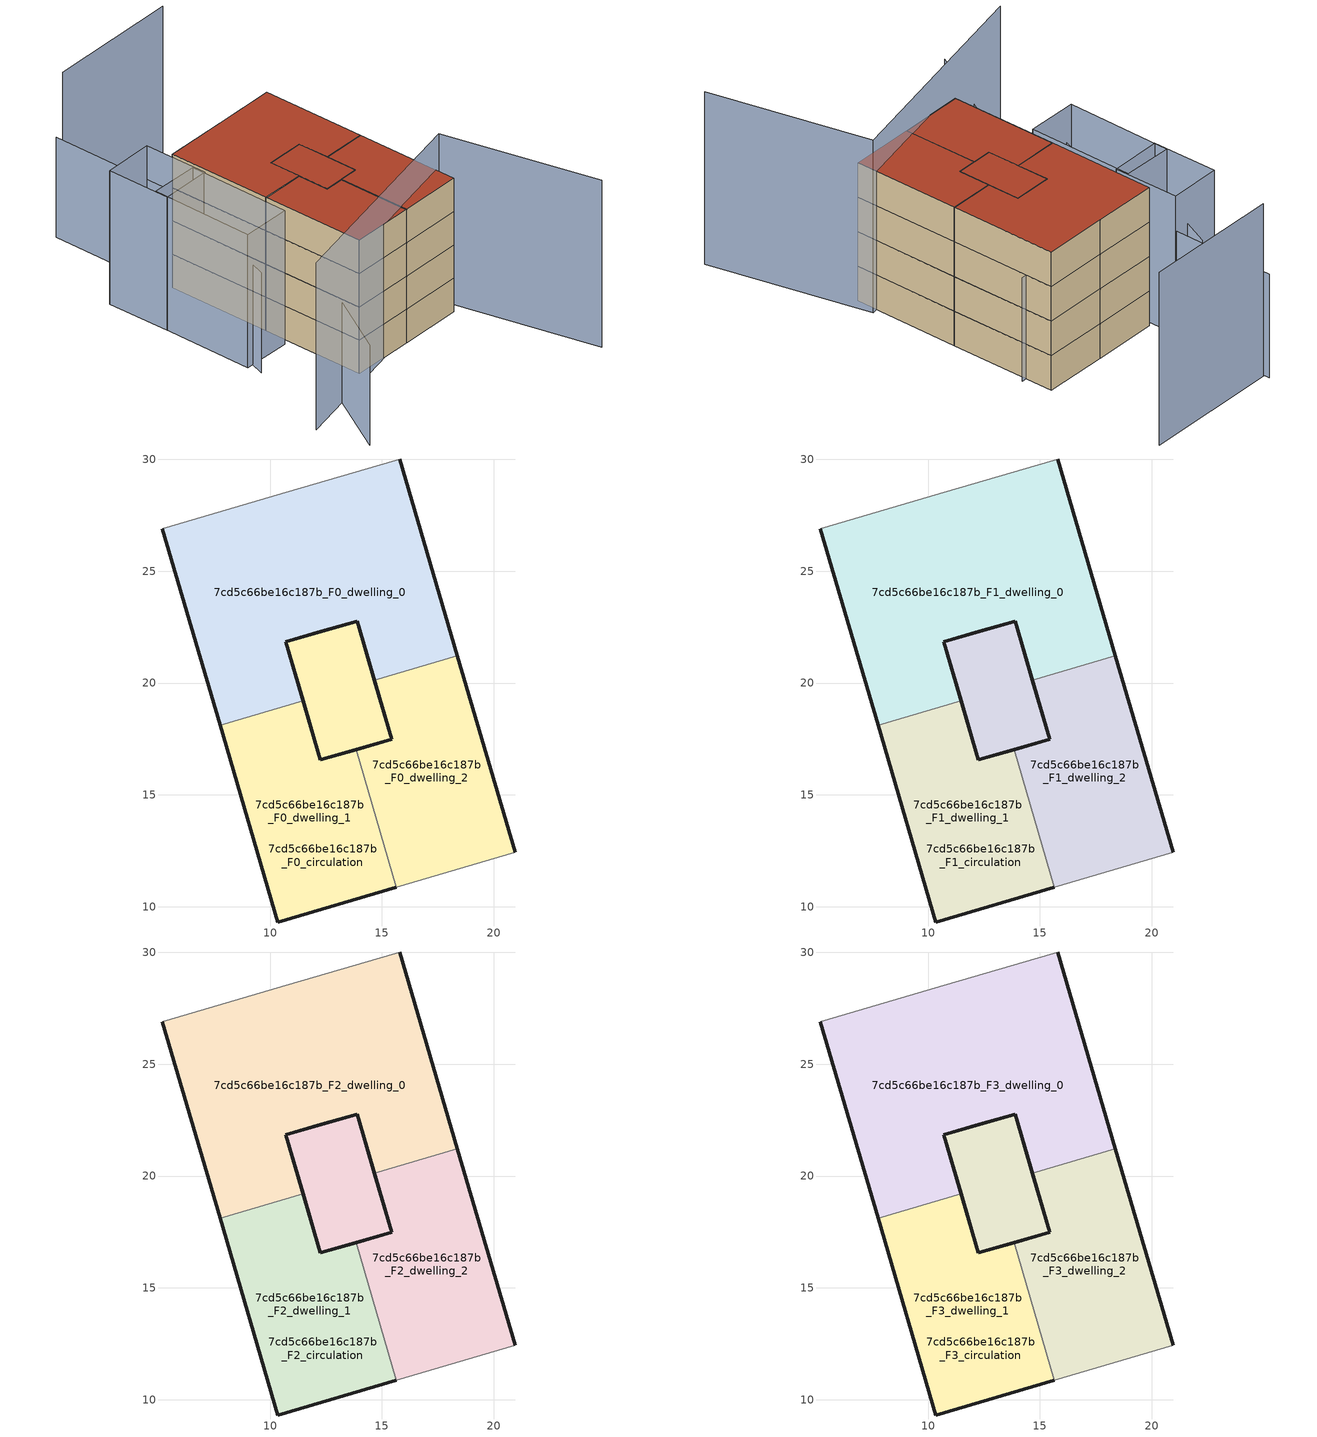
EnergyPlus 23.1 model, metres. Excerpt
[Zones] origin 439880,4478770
7cd5c66be16c187b_F0_dwelling_0
 floor ground (EU_floor_Construction): 15.8,30.01 18.38,21.22 14.66,20.13 13.89,22.77 12.3,22.3 10.71,21.84 11.48,19.2 7.77,18.11 5.19,26.9 10.5,28.46 z0
 wall outside (EU_wall_Construction): 18.38,21.22 15.8,30.01 / 5.19,26.9 7.77,18.11 / 11.48,19.2 10.71,21.84 12.3,22.3 13.89,22.77 14.66,20.13 z0:3
 wall adiabatic (EU_wall_Construction): 15.8,30.01 10.5,28.46 5.19,26.9 z0:3
 wall to 7cd5c66be16c187b_F0_dwelling_2 (EU_wall_Construction): 14.66,20.13 18.38,21.22 z0:3
 wall to 7cd5c66be16c187b_F0_dwelling_1 (EU_wall_Construction): 7.77,18.11 11.48,19.2 z0:3
7cd5c66be16c187b_F0_dwelling_1
 floor ground (EU_floor_Construction): 13.89,22.77 15.43,17.49 13.84,17.03 12.25,16.56 11.48,19.2 10.71,21.84 z0; 13.84,17.03 15.64,10.88 10.34,9.32 7.77,18.11 11.48,19.2 12.25,16.56 z0
 wall outside (EU_wall_Construction): 7.77,18.11 10.34,9.32 15.64,10.88 / 13.84,17.03 12.25,16.56 11.48,19.2 z0:3
 wall to 7cd5c66be16c187b_F0_dwelling_2 (EU_wall_Construction): 15.64,10.88 13.84,17.03 z0:3
7cd5c66be16c187b_F0_dwelling_2
 floor ground (EU_floor_Construction): 13.89,22.77 15.43,17.49 13.84,17.03 12.25,16.56 10.71,21.84 z0; 18.38,21.22 20.95,12.43 15.64,10.88 13.84,17.03 15.43,17.49 14.66,20.13 z0
 wall outside (EU_wall_Construction): 20.95,12.43 18.38,21.22 / 14.66,20.13 15.43,17.49 13.84,17.03 z0:3
 wall adiabatic (EU_wall_Construction): 15.64,10.88 20.95,12.43 z0:3
7cd5c66be16c187b_F0_circulation
 floor ground (EU_floor_Construction): 13.89,22.77 15.43,17.49 13.84,17.03 12.25,16.56 11.48,19.2 10.71,21.84 z0; 13.84,17.03 15.64,10.88 10.34,9.32 7.77,18.11 11.48,19.2 11.58,18.84 12.25,16.56 z0; 18.38,21.22 20.95,12.43 15.64,10.88 13.84,17.03 15.43,17.49 14.66,20.13 z0
 wall outside (EU_wall_Construction): 12.25,16.56 15.43,17.49 13.89,22.77 10.71,21.84 12.25,16.56 z0:3
7cd5c66be16c187b_F1_dwelling_0
 floor to 7cd5c66be16c187b_F0_dwelling_0 (EU_floor_Construction): 15.8,30.01 18.38,21.22 14.66,20.13 13.89,22.77 12.3,22.3 10.71,21.84 11.48,19.2 7.77,18.11 5.19,26.9 10.5,28.46 z3
 wall outside (EU_wall_Construction): 18.38,21.22 15.8,30.01 / 5.19,26.9 7.77,18.11 / 11.48,19.2 10.71,21.84 12.3,22.3 13.89,22.77 14.66,20.13 z3:6
 wall adiabatic (EU_wall_Construction): 15.8,30.01 10.5,28.46 5.19,26.9 z3:6
 wall to 7cd5c66be16c187b_F1_dwelling_2 (EU_wall_Construction): 14.66,20.13 18.38,21.22 z3:6
 wall to 7cd5c66be16c187b_F1_dwelling_1 (EU_wall_Construction): 7.77,18.11 11.48,19.2 z3:6
7cd5c66be16c187b_F1_dwelling_1
 floor outside (EU_floor_Construction): 13.89,22.77 15.43,17.49 13.84,17.03 12.25,16.56 11.48,19.2 10.71,21.84 z3
 floor to 7cd5c66be16c187b_F0_dwelling_1 (EU_floor_Construction): 13.84,17.03 15.64,10.88 10.34,9.32 7.77,18.11 11.48,19.2 12.25,16.56 z3
 wall outside (EU_wall_Construction): 7.77,18.11 10.34,9.32 15.64,10.88 / 13.84,17.03 12.25,16.56 11.48,19.2 z3:6
 wall to 7cd5c66be16c187b_F1_dwelling_2 (EU_wall_Construction): 15.64,10.88 13.84,17.03 z3:6
7cd5c66be16c187b_F1_dwelling_2
 floor to 7cd5c66be16c187b_F0_dwelling_2 (EU_floor_Construction): 13.89,22.77 15.43,17.49 13.84,17.03 12.25,16.56 10.71,21.84 z3; 18.38,21.22 20.95,12.43 15.64,10.88 13.84,17.03 15.43,17.49 14.66,20.13 z3
 wall outside (EU_wall_Construction): 20.95,12.43 18.38,21.22 / 14.66,20.13 15.43,17.49 13.84,17.03 z3:6
 wall adiabatic (EU_wall_Construction): 15.64,10.88 20.95,12.43 z3:6
7cd5c66be16c187b_F1_circulation
 floor outside (EU_floor_Construction): 18.38,21.22 20.95,12.43 15.64,10.88 13.84,17.03 15.43,17.49 14.66,20.13 z3
 floor to 7cd5c66be16c187b_F0_circulation (EU_floor_Construction): 13.89,22.77 15.43,17.49 13.84,17.03 12.25,16.56 11.48,19.2 10.71,21.84 z3; 13.84,17.03 15.64,10.88 10.34,9.32 7.77,18.11 11.48,19.2 11.58,18.84 12.25,16.56 z3
 wall outside (EU_wall_Construction): 12.25,16.56 15.43,17.49 13.89,22.77 10.71,21.84 12.25,16.56 z3:6
7cd5c66be16c187b_F2_dwelling_0
 floor to 7cd5c66be16c187b_F1_dwelling_0 (EU_floor_Construction): 15.8,30.01 18.38,21.22 14.66,20.13 13.89,22.77 12.3,22.3 10.71,21.84 11.48,19.2 7.77,18.11 5.19,26.9 10.5,28.46 z6
 wall outside (EU_wall_Construction): 18.38,21.22 15.8,30.01 / 5.19,26.9 7.77,18.11 / 11.48,19.2 10.71,21.84 12.3,22.3 13.89,22.77 14.66,20.13 z6:9
 wall adiabatic (EU_wall_Construction): 15.8,30.01 10.5,28.46 5.19,26.9 z6:9
 wall to 7cd5c66be16c187b_F2_dwelling_2 (EU_wall_Construction): 14.66,20.13 18.38,21.22 z6:9
 wall to 7cd5c66be16c187b_F2_dwelling_1 (EU_wall_Construction): 7.77,18.11 11.48,19.2 z6:9
7cd5c66be16c187b_F2_dwelling_1
 floor outside (EU_floor_Construction): 13.89,22.77 15.43,17.49 13.84,17.03 12.25,16.56 11.48,19.2 10.71,21.84 z6
 floor to 7cd5c66be16c187b_F1_dwelling_1 (EU_floor_Construction): 13.84,17.03 15.64,10.88 10.34,9.32 7.77,18.11 11.48,19.2 12.25,16.56 z6
 wall outside (EU_wall_Construction): 7.77,18.11 10.34,9.32 15.64,10.88 / 13.84,17.03 12.25,16.56 11.48,19.2 z6:9
 wall to 7cd5c66be16c187b_F2_dwelling_2 (EU_wall_Construction): 15.64,10.88 13.84,17.03 z6:9
7cd5c66be16c187b_F2_dwelling_2
 floor to 7cd5c66be16c187b_F1_dwelling_2 (EU_floor_Construction): 13.89,22.77 15.43,17.49 13.84,17.03 12.25,16.56 10.71,21.84 z6; 18.38,21.22 20.95,12.43 15.64,10.88 13.84,17.03 15.43,17.49 14.66,20.13 z6
 wall outside (EU_wall_Construction): 20.95,12.43 18.38,21.22 / 14.66,20.13 15.43,17.49 13.84,17.03 z6:9
 wall adiabatic (EU_wall_Construction): 15.64,10.88 20.95,12.43 z6:9
7cd5c66be16c187b_F2_circulation
 floor outside (EU_floor_Construction): 18.38,21.22 20.95,12.43 15.64,10.88 13.84,17.03 15.43,17.49 14.66,20.13 z6
 floor to 7cd5c66be16c187b_F1_circulation (EU_floor_Construction): 13.89,22.77 15.43,17.49 13.84,17.03 12.25,16.56 11.48,19.2 10.71,21.84 z6; 13.84,17.03 15.64,10.88 10.34,9.32 7.77,18.11 11.48,19.2 11.58,18.84 12.25,16.56 z6
 wall outside (EU_wall_Construction): 12.25,16.56 15.43,17.49 13.89,22.77 10.71,21.84 12.25,16.56 z6:9
7cd5c66be16c187b_F3_dwelling_0
 floor to 7cd5c66be16c187b_F2_dwelling_0 (EU_floor_Construction): 15.8,30.01 18.38,21.22 14.66,20.13 13.89,22.77 12.3,22.3 10.71,21.84 11.48,19.2 7.77,18.11 5.19,26.9 10.5,28.46 z9
 wall outside (EU_wall_Construction): 18.38,21.22 15.8,30.01 / 5.19,26.9 7.77,18.11 / 11.48,19.2 10.71,21.84 12.3,22.3 13.89,22.77 14.66,20.13 z9:12
 wall adiabatic (EU_wall_Construction): 15.8,30.01 10.5,28.46 5.19,26.9 z9:12
 wall to 7cd5c66be16c187b_F3_dwelling_2 (EU_wall_Construction): 14.66,20.13 18.38,21.22 z9:12
 wall to 7cd5c66be16c187b_F3_dwelling_1 (EU_wall_Construction): 7.77,18.11 11.48,19.2 z9:12
 roof outside (EU_roof_Construction): 18.38,21.22 15.8,30.01 10.5,28.46 5.19,26.9 7.77,18.11 11.48,19.2 10.71,21.84 12.3,22.3 13.89,22.77 14.66,20.13 z12
7cd5c66be16c187b_F3_dwelling_1
 floor outside (EU_floor_Construction): 13.89,22.77 15.43,17.49 13.84,17.03 12.25,16.56 11.48,19.2 10.71,21.84 z9
 floor to 7cd5c66be16c187b_F2_dwelling_1 (EU_floor_Construction): 13.84,17.03 15.64,10.88 10.34,9.32 7.77,18.11 11.48,19.2 12.25,16.56 z9
 wall outside (EU_wall_Construction): 7.77,18.11 10.34,9.32 15.64,10.88 / 13.84,17.03 12.25,16.56 11.48,19.2 z9:12
 wall to 7cd5c66be16c187b_F3_dwelling_2 (EU_wall_Construction): 15.64,10.88 13.84,17.03 z9:12
 roof outside (EU_roof_Construction): 13.84,17.03 15.64,10.88 10.34,9.32 7.77,18.11 11.48,19.2 12.25,16.56 z12; 13.89,22.77 15.43,17.49 13.84,17.03 12.25,16.56 11.48,19.2 10.71,21.84 z12
7cd5c66be16c187b_F3_dwelling_2
 floor to 7cd5c66be16c187b_F2_dwelling_2 (EU_floor_Construction): 13.89,22.77 15.43,17.49 13.84,17.03 12.25,16.56 10.71,21.84 z9; 18.38,21.22 20.95,12.43 15.64,10.88 13.84,17.03 15.43,17.49 14.66,20.13 z9
 wall outside (EU_wall_Construction): 20.95,12.43 18.38,21.22 / 14.66,20.13 15.43,17.49 13.84,17.03 z9:12
 wall adiabatic (EU_wall_Construction): 15.64,10.88 20.95,12.43 z9:12
 roof outside (EU_roof_Construction): 20.95,12.43 18.38,21.22 14.66,20.13 15.43,17.49 13.84,17.03 15.64,10.88 z12; 15.43,17.49 13.89,22.77 10.71,21.84 12.25,16.56 13.84,17.03 z12
7cd5c66be16c187b_F3_circulation
 floor outside (EU_floor_Construction): 18.38,21.22 20.95,12.43 15.64,10.88 13.84,17.03 15.43,17.49 14.66,20.13 z9
 floor to 7cd5c66be16c187b_F2_circulation (EU_floor_Construction): 13.89,22.77 15.43,17.49 13.84,17.03 12.25,16.56 11.48,19.2 10.71,21.84 z9; 13.84,17.03 15.64,10.88 10.34,9.32 7.77,18.11 11.48,19.2 11.58,18.84 12.25,16.56 z9
 wall outside (EU_wall_Construction): 12.25,16.56 15.43,17.49 13.89,22.77 10.71,21.84 12.25,16.56 z9:12
 roof outside (EU_roof_Construction): 13.84,17.03 15.64,10.88 10.34,9.32 7.77,18.11 11.48,19.2 11.58,18.84 12.25,16.56 z12; 13.89,22.77 15.43,17.49 13.84,17.03 12.25,16.56 11.48,19.2 10.71,21.84 z12; 18.38,21.22 20.95,12.43 15.64,10.88 13.84,17.03 15.43,17.49 14.66,20.13 z12
shading: 3.4,4.81 20.86,14.37 / 20.86,14.37 27.49,2.26 / 13.3,40.34 2.02,37.02 z0:15; 8.4,12.16 5.59,0.82 / 16.9,27.85 5.45,24.56 / 5.45,24.56 1.75,37.43 / 4.83,22.32 4.28,13.53 / 3.31,31.01 1.97,21.18 z0:9; 7.93,15.82 3.8,14.64 / 3.8,14.64 1.32,23.39 / 1.32,23.39 5.45,24.56 / 5.45,24.56 7.93,15.82 / 1.64,22.27 0.01,27.65 / 0.01,27.65 4.22,28.92 / 4.22,28.92 5.84,23.55 / 5.84,23.55 1.64,22.27 z0:12
[Building]
EU S2 Campaign: North Axis=0; Terrain=City; Solar Distribution=FullExterior
[Site:Location]
Madrid: Latitude=40.5; Longitude=-3.5; Time Zone=1; Elevation=609
[SizingPeriod:WeatherFileDays]
AnnualSizingPeriod: Begin Month=1; Begin Day of Month=1; End Month=12; End Day of Month=31; Day of Week for Start Day=Monday; Use Weather File Daylight Saving Period=No; Use Weather File Rain and Snow Indicators=No
[MATERIAL]
EU_InternalMass_Material: Roughness=MediumRough; Thickness=0.1; Conductivity=1; Density=1800; Specific Heat=900; Thermal Absorptance=0.9; Solar Absorptance=0.7; Visible Absorptance=0.7
[MATERIAL:NOMASS] Roughness=MediumRough; Thermal Absorptance=0.9; Solar Absorptance=0.7; Visible Absorptance=0.7
Name | Thermal Resistance
EU_wall_NoMass | 0.459673
EU_roof_NoMass | 0.495815
EU_floor_NoMass | 0.788942
[CONSTRUCTION]
EU_wall_Construction: EU_wall_NoMass
EU_roof_Construction: EU_roof_NoMass
EU_floor_Construction: EU_floor_NoMass
EU_InternalMass_Construction: EU_InternalMass_Material
[ZONE] Type=1; Multiplier=1; Ceiling Height=autocalculate; Floor Area=autocalculate; Part of Total Floor Area=Yes
Name | Volume
7cd5c66be16c187b_F0_dwelling_0; 7cd5c66be16c187b_F1_dwelling_0; 7cd5c66be16c187b_F2_dwelling_0; 7cd5c66be16c187b_F3_dwelling_0 | 276.446
7cd5c66be16c187b_F0_dwelling_1; 7cd5c66be16c187b_F1_dwelling_1; 7cd5c66be16c187b_F2_dwelling_1; 7cd5c66be16c187b_F3_dwelling_1 | 192.903
7cd5c66be16c187b_F0_dwelling_2 | 192.905
7cd5c66be16c187b_F1_dwelling_2; 7cd5c66be16c187b_F2_dwelling_2; 7cd5c66be16c187b_F3_dwelling_2 | 192.906
7cd5c66be16c187b_F0_circulation; 7cd5c66be16c187b_F1_circulation; 7cd5c66be16c187b_F2_circulation; 7cd5c66be16c187b_F3_circulation | 331.128
[INTERNALMASS] Construction=EU_InternalMass_Construction
Name | Zone or ZoneList | Surface Area
7cd5c66be16c187b_F0_dwelling_0_EU_InternalMass | 7cd5c66be16c187b_F0_dwelling_0 | 92.1487
7cd5c66be16c187b_F0_dwelling_1_EU_InternalMass | 7cd5c66be16c187b_F0_dwelling_1 | 46.0743
7cd5c66be16c187b_F0_dwelling_2_EU_InternalMass | 7cd5c66be16c187b_F0_dwelling_2 | 46.0743
7cd5c66be16c187b_F1_dwelling_0_EU_InternalMass | 7cd5c66be16c187b_F1_dwelling_0 | 92.1487
7cd5c66be16c187b_F1_dwelling_1_EU_InternalMass | 7cd5c66be16c187b_F1_dwelling_1 | 46.0743
7cd5c66be16c187b_F1_dwelling_2_EU_InternalMass | 7cd5c66be16c187b_F1_dwelling_2 | 46.0743
7cd5c66be16c187b_F2_dwelling_0_EU_InternalMass | 7cd5c66be16c187b_F2_dwelling_0 | 92.1487
7cd5c66be16c187b_F2_dwelling_1_EU_InternalMass | 7cd5c66be16c187b_F2_dwelling_1 | 46.0743
7cd5c66be16c187b_F2_dwelling_2_EU_InternalMass | 7cd5c66be16c187b_F2_dwelling_2 | 46.0743
7cd5c66be16c187b_F3_dwelling_0_EU_InternalMass | 7cd5c66be16c187b_F3_dwelling_0 | 92.1487
7cd5c66be16c187b_F3_dwelling_1_EU_InternalMass | 7cd5c66be16c187b_F3_dwelling_1 | 46.0743
7cd5c66be16c187b_F3_dwelling_2_EU_InternalMass | 7cd5c66be16c187b_F3_dwelling_2 | 46.0743
[OTHEREQUIPMENT] Fuel Type=Electricity; Design Level Calculation Method=Watts/Area; Power per Zone Floor Area=1; Fraction Latent=0; Fraction Radiant=0; Fraction Lost=0; Carbon Dioxide Generation Rate=0; EndUse Subcategory=EU_Step8_InternalGains
Name | Zone or ZoneList or Space or SpaceList | Schedule
EU_Step8_InternalGain_7cd5c66be16c187b_F0_dwelling_0_f000 | 7cd5c66be16c187b_F0_dwelling_0 | EU_Step8_GainSchedule_7cd5c66be16c187b_F0_dwelling_0_f000
EU_Step8_InternalGain_7cd5c66be16c187b_F0_dwelling_1_f000 | 7cd5c66be16c187b_F0_dwelling_1 | EU_Step8_GainSchedule_7cd5c66be16c187b_F0_dwelling_1_f000
EU_Step8_InternalGain_7cd5c66be16c187b_F0_dwelling_2_f000 | 7cd5c66be16c187b_F0_dwelling_2 | EU_Step8_GainSchedule_7cd5c66be16c187b_F0_dwelling_2_f000
EU_Step8_InternalGain_7cd5c66be16c187b_F1_dwelling_0_f000 | 7cd5c66be16c187b_F1_dwelling_0 | EU_Step8_GainSchedule_7cd5c66be16c187b_F1_dwelling_0_f000
EU_Step8_InternalGain_7cd5c66be16c187b_F1_dwelling_1_f000 | 7cd5c66be16c187b_F1_dwelling_1 | EU_Step8_GainSchedule_7cd5c66be16c187b_F1_dwelling_1_f000
EU_Step8_InternalGain_7cd5c66be16c187b_F1_dwelling_2_f000 | 7cd5c66be16c187b_F1_dwelling_2 | EU_Step8_GainSchedule_7cd5c66be16c187b_F1_dwelling_2_f000
EU_Step8_InternalGain_7cd5c66be16c187b_F2_dwelling_0_f000 | 7cd5c66be16c187b_F2_dwelling_0 | EU_Step8_GainSchedule_7cd5c66be16c187b_F2_dwelling_0_f000
EU_Step8_InternalGain_7cd5c66be16c187b_F2_dwelling_1_f000 | 7cd5c66be16c187b_F2_dwelling_1 | EU_Step8_GainSchedule_7cd5c66be16c187b_F2_dwelling_1_f000
EU_Step8_InternalGain_7cd5c66be16c187b_F2_dwelling_2_f000 | 7cd5c66be16c187b_F2_dwelling_2 | EU_Step8_GainSchedule_7cd5c66be16c187b_F2_dwelling_2_f000
EU_Step8_InternalGain_7cd5c66be16c187b_F3_dwelling_0_f000 | 7cd5c66be16c187b_F3_dwelling_0 | EU_Step8_GainSchedule_7cd5c66be16c187b_F3_dwelling_0_f000
EU_Step8_InternalGain_7cd5c66be16c187b_F3_dwelling_1_f000 | 7cd5c66be16c187b_F3_dwelling_1 | EU_Step8_GainSchedule_7cd5c66be16c187b_F3_dwelling_1_f000
EU_Step8_InternalGain_7cd5c66be16c187b_F3_dwelling_2_f000 | 7cd5c66be16c187b_F3_dwelling_2 | EU_Step8_GainSchedule_7cd5c66be16c187b_F3_dwelling_2_f000
[ZONEINFILTRATION:DESIGNFLOWRATE] Schedule=EU_AlwaysOn; Design Flow Rate Calculation Method=Flow/Area; Flow Rate per Floor Area=0.0005; Constant Term Coefficient=1; Temperature Term Coefficient=0; Velocity Term Coefficient=0; Velocity Squared Term Coefficient=0
Name | Zone or ZoneList or Space or SpaceList
EU_Circulation_Infiltration_7cd5c66be16c187b_F0_circulation | 7cd5c66be16c187b_F0_circulation
EU_Circulation_Infiltration_7cd5c66be16c187b_F1_circulation | 7cd5c66be16c187b_F1_circulation
EU_Circulation_Infiltration_7cd5c66be16c187b_F2_circulation | 7cd5c66be16c187b_F2_circulation
EU_Circulation_Infiltration_7cd5c66be16c187b_F3_circulation | 7cd5c66be16c187b_F3_circulation
[ZONEVENTILATION:DESIGNFLOWRATE] Schedule=EU_AlwaysOn; Design Flow Rate Calculation Method=AirChanges/Hour; Air Changes per Hour=0.719161; Ventilation Type=Natural; Fan Pressure Rise=0; Fan Total Efficiency=1; Constant Term Coefficient=1; Temperature Term Coefficient=0; Velocity Term Coefficient=0; Velocity Squared Term Coefficient=0; Minimum Indoor Temperature=-100; Maximum Indoor Temperature=100; Delta Temperature=-100; Minimum Outdoor Temperature=-100; Maximum Outdoor Temperature=100; Maximum Wind Speed=40
Name | Zone or ZoneList or Space or SpaceList
EU_ConstantAir_7cd5c66be16c187b_F0_dwelling_0 | 7cd5c66be16c187b_F0_dwelling_0
EU_ConstantAir_7cd5c66be16c187b_F0_dwelling_1 | 7cd5c66be16c187b_F0_dwelling_1
EU_ConstantAir_7cd5c66be16c187b_F0_dwelling_2 | 7cd5c66be16c187b_F0_dwelling_2
EU_ConstantAir_7cd5c66be16c187b_F1_dwelling_0 | 7cd5c66be16c187b_F1_dwelling_0
EU_ConstantAir_7cd5c66be16c187b_F1_dwelling_1 | 7cd5c66be16c187b_F1_dwelling_1
EU_ConstantAir_7cd5c66be16c187b_F1_dwelling_2 | 7cd5c66be16c187b_F1_dwelling_2
EU_ConstantAir_7cd5c66be16c187b_F2_dwelling_0 | 7cd5c66be16c187b_F2_dwelling_0
EU_ConstantAir_7cd5c66be16c187b_F2_dwelling_1 | 7cd5c66be16c187b_F2_dwelling_1
EU_ConstantAir_7cd5c66be16c187b_F2_dwelling_2 | 7cd5c66be16c187b_F2_dwelling_2
EU_ConstantAir_7cd5c66be16c187b_F3_dwelling_0 | 7cd5c66be16c187b_F3_dwelling_0
EU_ConstantAir_7cd5c66be16c187b_F3_dwelling_1 | 7cd5c66be16c187b_F3_dwelling_1
EU_ConstantAir_7cd5c66be16c187b_F3_dwelling_2 | 7cd5c66be16c187b_F3_dwelling_2
[HVACTEMPLATE:THERMOSTAT] Constant Heating Setpoint=20; Constant Cooling Setpoint=50
EU_HeatOnly_7cd5c66be16c187b_F0_dwelling_0; EU_HeatOnly_7cd5c66be16c187b_F0_dwelling_1; EU_HeatOnly_7cd5c66be16c187b_F0_dwelling_2; EU_HeatOnly_7cd5c66be16c187b_F1_dwelling_0; EU_HeatOnly_7cd5c66be16c187b_F1_dwelling_1; EU_HeatOnly_7cd5c66be16c187b_F1_dwelling_2; EU_HeatOnly_7cd5c66be16c187b_F2_dwelling_0; EU_HeatOnly_7cd5c66be16c187b_F2_dwelling_1; EU_HeatOnly_7cd5c66be16c187b_F2_dwelling_2; EU_HeatOnly_7cd5c66be16c187b_F3_dwelling_0; EU_HeatOnly_7cd5c66be16c187b_F3_dwelling_1; EU_HeatOnly_7cd5c66be16c187b_F3_dwelling_2
[HVACTEMPLATE:ZONE:IDEALLOADSAIRSYSTEM] System Availability Schedule=EU_AlwaysOn; Maximum Heating Supply Air Temperature=50; Minimum Cooling Supply Air Temperature=13; Maximum Heating Supply Air Humidity Ratio=0.0156; Minimum Cooling Supply Air Humidity Ratio=0.0077; Heating Limit=NoLimit; Cooling Limit=NoLimit; Heating Availability Schedule=EU_AlwaysOn; Cooling Availability Schedule=EU_CoolingOff; Dehumidification Control Type=ConstantSensibleHeatRatio; Cooling Sensible Heat Ratio=0.7; Dehumidification Setpoint=60; Humidification Control Type=None; Humidification Setpoint=30; Outdoor Air Method=None; Outdoor Air Flow Rate per Person=0.00944; Outdoor Air Flow Rate per Zone Floor Area=0; Outdoor Air Flow Rate per Zone=0; Demand Controlled Ventilation Type=None; Outdoor Air Economizer Type=NoEconomizer; Heat Recovery Type=None; Sensible Heat Recovery Effectiveness=0.7; Latent Heat Recovery Effectiveness=0.65
Name | Template Thermostat
7cd5c66be16c187b_F0_dwelling_0 | EU_HeatOnly_7cd5c66be16c187b_F0_dwelling_0
7cd5c66be16c187b_F0_dwelling_1 | EU_HeatOnly_7cd5c66be16c187b_F0_dwelling_1
7cd5c66be16c187b_F0_dwelling_2 | EU_HeatOnly_7cd5c66be16c187b_F0_dwelling_2
7cd5c66be16c187b_F1_dwelling_0 | EU_HeatOnly_7cd5c66be16c187b_F1_dwelling_0
7cd5c66be16c187b_F1_dwelling_1 | EU_HeatOnly_7cd5c66be16c187b_F1_dwelling_1
7cd5c66be16c187b_F1_dwelling_2 | EU_HeatOnly_7cd5c66be16c187b_F1_dwelling_2
7cd5c66be16c187b_F2_dwelling_0 | EU_HeatOnly_7cd5c66be16c187b_F2_dwelling_0
7cd5c66be16c187b_F2_dwelling_1 | EU_HeatOnly_7cd5c66be16c187b_F2_dwelling_1
7cd5c66be16c187b_F2_dwelling_2 | EU_HeatOnly_7cd5c66be16c187b_F2_dwelling_2
7cd5c66be16c187b_F3_dwelling_0 | EU_HeatOnly_7cd5c66be16c187b_F3_dwelling_0
7cd5c66be16c187b_F3_dwelling_1 | EU_HeatOnly_7cd5c66be16c187b_F3_dwelling_1
7cd5c66be16c187b_F3_dwelling_2 | EU_HeatOnly_7cd5c66be16c187b_F3_dwelling_2
[SIZING:ZONE] Zone Cooling Design Supply Air Temperature Input Method=SupplyAirTemperature; Zone Cooling Design Supply Air Temperature=13; Zone Heating Design Supply Air Temperature Input Method=SupplyAirTemperature; Zone Heating Design Supply Air Temperature=50; Zone Cooling Design Supply Air Humidity Ratio=0.008; Zone Heating Design Supply Air Humidity Ratio=0.008; Cooling Design Air Flow Method=DesignDay; Cooling Design Air Flow Rate=0; Cooling Minimum Air Flow per Zone Floor Area=0.000762; Cooling Minimum Air Flow=0; Cooling Minimum Air Flow Fraction=0.2; Heating Design Air Flow Method=DesignDay; Heating Design Air Flow Rate=0; Heating Maximum Air Flow per Zone Floor Area=0.002032; Heating Maximum Air Flow=0.141576; Heating Maximum Air Flow Fraction=0.3; Account for Dedicated Outdoor Air System=No; Dedicated Outdoor Air System Control Strategy=NeutralSupplyAir; Dedicated Outdoor Air Low Setpoint Temperature for Design=autosize; Dedicated Outdoor Air High Setpoint Temperature for Design=autosize; Zone Load Sizing Method=Sensible Load Only No Latent Load; Zone Latent Cooling Design Supply Air Humidity Ratio Input Method=HumidityRatioDifference; Zone Cooling Design Supply Air Humidity Ratio Difference=0.005; Zone Latent Heating Design Supply Air Humidity Ratio Input Method=HumidityRatioDifference; Zone Humidification Design Supply Air Humidity Ratio Difference=0.005
7cd5c66be16c187b_F0_dwelling_0; 7cd5c66be16c187b_F0_dwelling_1; 7cd5c66be16c187b_F0_dwelling_2; 7cd5c66be16c187b_F1_dwelling_0; 7cd5c66be16c187b_F1_dwelling_1; 7cd5c66be16c187b_F1_dwelling_2; 7cd5c66be16c187b_F2_dwelling_0; 7cd5c66be16c187b_F2_dwelling_1; 7cd5c66be16c187b_F2_dwelling_2; 7cd5c66be16c187b_F3_dwelling_0; 7cd5c66be16c187b_F3_dwelling_1; 7cd5c66be16c187b_F3_dwelling_2
[SCHEDULE:CONSTANT]
Name | Hourly Value
EU_AlwaysOn | 1
EU_CoolingOff | 0
[SCHEDULE:FILE] Column Number=1; Rows to Skip at Top=0; Number of Hours of Data=8760; Column Separator=Comma; Interpolate to Timestep=No; Minutes per Item=60; Adjust Schedule for Daylight Savings=Yes
Name | File
EU_Step8_GainSchedule_7cd5c66be16c187b_F0_dwelling_0_f000 | ../../schedules/7cd5c66be16c187b/7cd5c66be16c187b_F0_dwelling_0_f000_gain.csv
EU_Step8_GainSchedule_7cd5c66be16c187b_F0_dwelling_1_f000 | ../../schedules/7cd5c66be16c187b/7cd5c66be16c187b_F0_dwelling_1_f000_gain.csv
EU_Step8_GainSchedule_7cd5c66be16c187b_F0_dwelling_2_f000 | ../../schedules/7cd5c66be16c187b/7cd5c66be16c187b_F0_dwelling_2_f000_gain.csv
EU_Step8_GainSchedule_7cd5c66be16c187b_F1_dwelling_0_f000 | ../../schedules/7cd5c66be16c187b/7cd5c66be16c187b_F1_dwelling_0_f000_gain.csv
EU_Step8_GainSchedule_7cd5c66be16c187b_F1_dwelling_1_f000 | ../../schedules/7cd5c66be16c187b/7cd5c66be16c187b_F1_dwelling_1_f000_gain.csv
EU_Step8_GainSchedule_7cd5c66be16c187b_F1_dwelling_2_f000 | ../../schedules/7cd5c66be16c187b/7cd5c66be16c187b_F1_dwelling_2_f000_gain.csv
EU_Step8_GainSchedule_7cd5c66be16c187b_F2_dwelling_0_f000 | ../../schedules/7cd5c66be16c187b/7cd5c66be16c187b_F2_dwelling_0_f000_gain.csv
EU_Step8_GainSchedule_7cd5c66be16c187b_F2_dwelling_1_f000 | ../../schedules/7cd5c66be16c187b/7cd5c66be16c187b_F2_dwelling_1_f000_gain.csv
EU_Step8_GainSchedule_7cd5c66be16c187b_F2_dwelling_2_f000 | ../../schedules/7cd5c66be16c187b/7cd5c66be16c187b_F2_dwelling_2_f000_gain.csv
EU_Step8_GainSchedule_7cd5c66be16c187b_F3_dwelling_0_f000 | ../../schedules/7cd5c66be16c187b/7cd5c66be16c187b_F3_dwelling_0_f000_gain.csv
EU_Step8_GainSchedule_7cd5c66be16c187b_F3_dwelling_1_f000 | ../../schedules/7cd5c66be16c187b/7cd5c66be16c187b_F3_dwelling_1_f000_gain.csv
EU_Step8_GainSchedule_7cd5c66be16c187b_F3_dwelling_2_f000 | ../../schedules/7cd5c66be16c187b/7cd5c66be16c187b_F3_dwelling_2_f000_gain.csv
